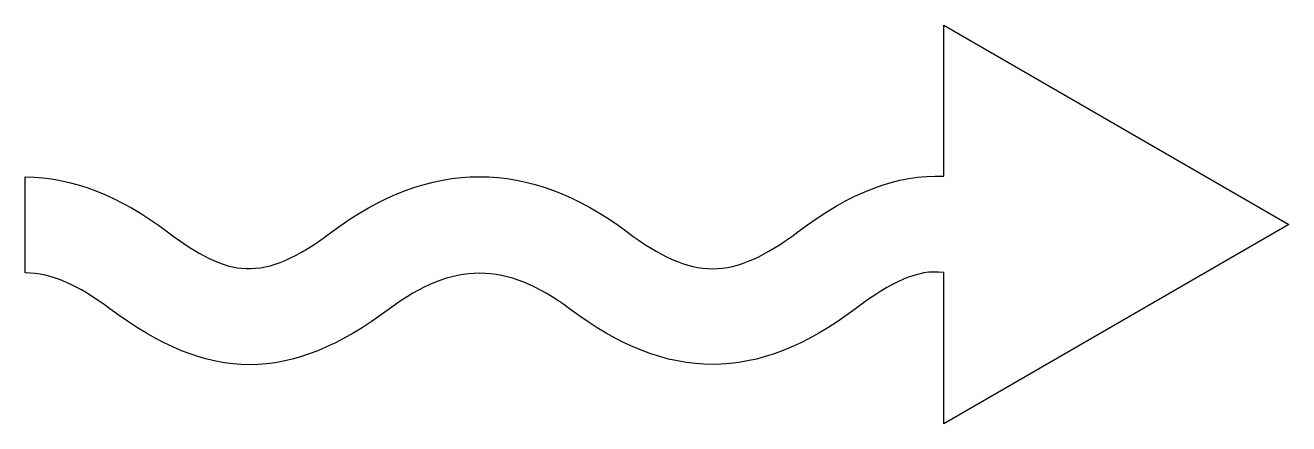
# Model space of a CAD drawing. Header units: centimetres. Extents: x -11.6 to 9.4, y -2.4 to 4.2.
import ezdxf

# ---------------------------------------------------------------- set-up
doc = ezdxf.new("R2010")
doc.units = ezdxf.units.CM
doc.header["$MEASUREMENT"] = 0
doc.layers.add('Camada 1', color=7, linetype='Continuous')

msp = doc.modelspace()

# ---------------------------------------------------------------- linework, layer by layer
at = {"layer": 'Camada 1'}
msp.add_open_spline([(9.41925, 0.89908), (9.41925, 0.89908), (3.67199, 4.21783), (3.67199, 4.21783), (3.67199, 4.21783), (3.67199, 4.21783), (3.67199, 1.70204), (3.67199, 1.70204), (3.67199, 1.70204), (2.89052, 1.74157), (2.11481, 1.43555), (1.23621, 0.77669), (1.23621, 0.77669), (0.14652, -0.04079), (-0.51761, -0.04079), (-1.60729, 0.77669), (-1.60729, 0.77669), (-3.24159, 2.00195), (-4.89805, 2.00195), (-6.53087, 0.77669), (-6.53087, 0.77669), (-7.69361, -0.0949), (-8.25918, 0.01895), (-9.26931, 0.77648), (-9.26931, 0.77648), (-10.07851, 1.38359), (-10.85999, 1.68821), (-11.64172, 1.69085), (-11.64172, 1.69085), (-11.64172, 1.69085), (-11.64172, 0.09343), (-11.64172, 0.09343), (-11.64172, 0.09343), (-11.20024, 0.09018), (-10.75759, -0.10861), (-10.23009, -0.50445), (-10.23009, -0.50445), (-8.57554, -1.74545), (-7.22561, -1.74545), (-5.57012, -0.50419), (-5.57012, -0.50419), (-4.51851, 0.28477), (-3.62062, 0.28477), (-2.56805, -0.50445), (-2.56805, -0.50445), (-0.92025, -1.74027), (0.54969, -1.74027), (2.1972, -0.50445), (2.1972, -0.50445), (2.80328, -0.04971), (3.22741, 0.15151), (3.67199, 0.10137), (3.67199, 0.10137), (3.67199, 0.10137), (3.67199, -2.41863), (3.67199, -2.41863), (3.67199, -2.41863), (3.67199, -2.41863), (9.41925, 0.89908), (9.41925, 0.89908)], degree=3, knots=[0, 0, 0, 0, 0.0625, 0.0625, 0.0625, 0.0625, 0.125, 0.125, 0.125, 0.125, 0.1875, 0.1875, 0.1875, 0.1875, 0.25, 0.25, 0.25, 0.25, 0.3125, 0.3125, 0.3125, 0.3125, 0.375, 0.375, 0.375, 0.375, 0.4375, 0.4375, 0.4375, 0.4375, 0.5, 0.5, 0.5, 0.5, 0.5625, 0.5625, 0.5625, 0.5625, 0.625, 0.625, 0.625, 0.625, 0.6875, 0.6875, 0.6875, 0.6875, 0.75, 0.75, 0.75, 0.75, 0.8125, 0.8125, 0.8125, 0.8125, 0.875, 0.875, 0.875, 0.875, 1, 1, 1, 1], dxfattribs=at)

doc.saveas('drawing.dxf')
